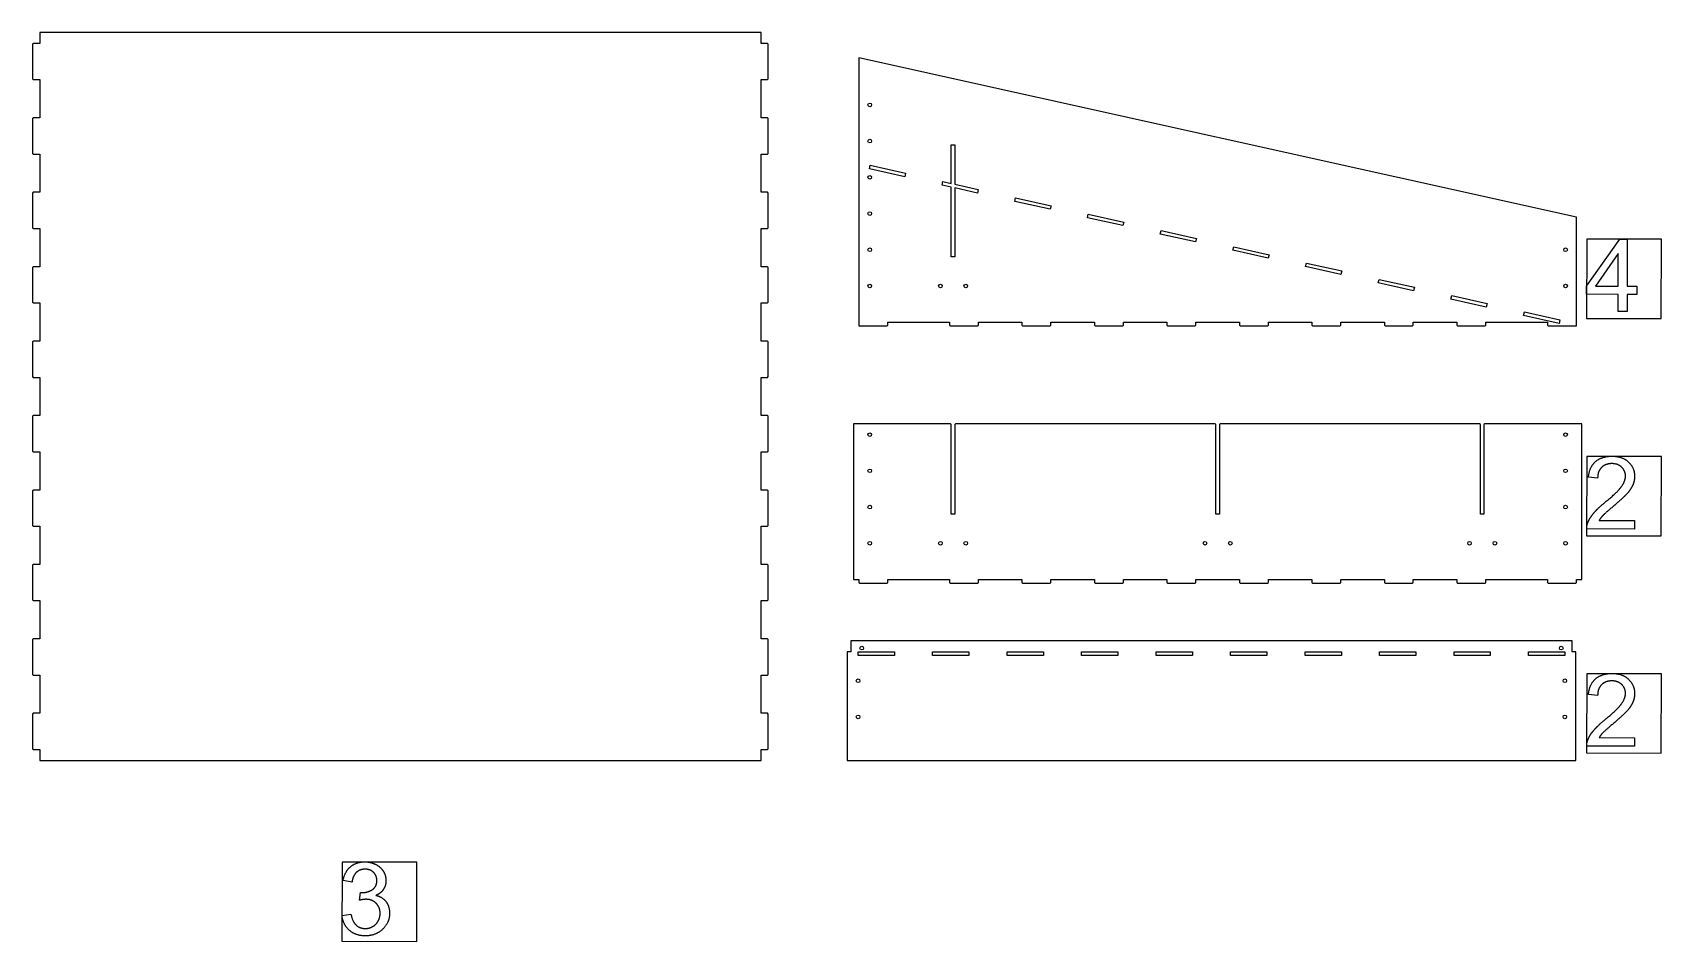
# Model space of a CAD drawing. Header units: millimetres. Extents: x -2230 to 17, y -250 to 1005.
import ezdxf

# ---------------------------------------------------------------- set-up
doc = ezdxf.new("R2010")
doc.units = ezdxf.units.MM
doc.layers.get('0').update_dxf_attribs({"linetype": 'CONTINUOUS'})

msp = doc.modelspace()

# ---------------------------------------------------------------- linework, layer by layer
for p, q in [((-85.9, 654.8), (-40.1, 719.6)), ((-40.1, 719.6), (-30.1, 719.6)), ((-30.1, 719.6), (-30.2, 654.8)), ((-42.4, 699.9), (-73.8, 654.8)), ((-42.5, 654.8), (-42.4, 699.9)), ((-85.9, 643.6), (-85.9, 654.8)), ((-73.8, 654.8), (-42.5, 654.8)), ((-30.2, 654.8), (-16.7, 654.7)), ((-16.7, 654.7), (-16.7, 643.5)), ((-42.5, 643.5), (-85.9, 643.6)), ((-42.5, 619.6), (-42.5, 643.5)), ((-16.7, 643.5), (-30.2, 643.5)), ((-30.2, 643.5), (-30.2, 619.6)), ((-30.2, 619.6), (-42.5, 619.6)), ((-70.7, 389.8), (-83.4, 391.1)), ((-19.7, 319.5), (-85.8, 319.6)), ((-68.7, 331.4), (-19.7, 331.3)), ((-19.7, 331.3), (-19.7, 319.5)), ((-70.7, 89.8), (-83.4, 91.1)), ((-68.7, 31.4), (-19.7, 31.3)), ((-19.7, 31.3), (-19.7, 19.5)), ((-19.7, 19.5), (-85.8, 19.6)), ((-1789.4, -168.2), (-1801.7, -166)), ((-1778.8, -193.2), (-1777.4, -182.4)), ((-1803, -214.1), (-1790.7, -212.5))]:
    msp.add_line(p, q)
for points in [[(-2229, 990), (-2230, 989), (-2230, 941), (-2229, 940), (-2220, 940), (-2220, 887.2), (-2229, 887.2), (-2230, 886.2), (-2230, 838.2), (-2229, 837.2), (-2220, 837.2), (-2220, 784.4), (-2229, 784.4), (-2230, 783.4), (-2230, 735.4), (-2229, 734.4), (-2220, 734.4), (-2220, 681.7), (-2229, 681.7), (-2230, 680.7), (-2230, 632.7), (-2229, 631.7), (-2220, 631.7), (-2220, 578.9), (-2229, 578.9), (-2230, 577.9), (-2230, 529.9), (-2229, 528.9), (-2220, 528.9), (-2220, 476.1), (-2229, 476.1), (-2230, 475.1), (-2230, 427.1), (-2229, 426.1), (-2220, 426.1), (-2220, 373.3), (-2229, 373.3), (-2230, 372.3), (-2230, 324.3), (-2229, 323.3), (-2220, 323.3), (-2220, 270.6), (-2229, 270.6), (-2230, 269.6), (-2230, 221.6), (-2229, 220.6), (-2220, 220.6), (-2220, 167.8), (-2229, 167.8), (-2230, 166.8), (-2230, 118.8), (-2229, 117.8), (-2220, 117.8), (-2220, 65), (-2229, 65), (-2230, 64), (-2230, 16), (-2229, 15), (-2220, 15), (-2220, 0), (-1225, 0), (-1225, 15), (-1216, 15), (-1215, 16), (-1215, 64), (-1216, 65), (-1225, 65), (-1225, 117.8), (-1216, 117.8), (-1215, 118.8), (-1215, 166.8), (-1216, 167.8), (-1225, 167.8), (-1225, 220.6), (-1216, 220.6), (-1215, 221.6), (-1215, 269.6), (-1216, 270.6), (-1225, 270.6), (-1225, 323.3), (-1216, 323.3), (-1215, 324.3), (-1215, 372.3), (-1216, 373.3), (-1225, 373.3), (-1225, 426.1), (-1216, 426.1), (-1215, 427.1), (-1215, 475.1), (-1216, 476.1), (-1225, 476.1), (-1225, 528.9), (-1216, 528.9), (-1215, 529.9), (-1215, 577.9), (-1216, 578.9), (-1225, 578.9), (-1225, 631.7), (-1216, 631.7), (-1215, 632.7), (-1215, 680.7), (-1216, 681.7), (-1225, 681.7), (-1225, 734.4), (-1216, 734.4), (-1215, 735.4), (-1215, 783.4), (-1216, 784.4), (-1225, 784.4), (-1225, 837.2), (-1216, 837.2), (-1215, 838.2), (-1215, 886.2), (-1216, 887.2), (-1225, 887.2), (-1225, 940), (-1216, 940), (-1215, 941), (-1215, 989), (-1216, 990), (-1225, 990), (-1225, 1005), (-2220, 1005), (-2220, 990)], [(-1051, 600.1), (-1050, 601.1), (-1050, 605.1), (-965, 605.1), (-965, 601.1), (-964, 600.1), (-926, 600.1), (-925, 601.1), (-925, 605.1), (-865, 605.1), (-865, 601.1), (-864, 600.1), (-826, 600.1), (-825, 601.1), (-825, 605.1), (-765, 605.1), (-765, 601.1), (-764, 600.1), (-726, 600.1), (-725, 601.1), (-725, 605.1), (-665, 605.1), (-665, 601.1), (-664, 600.1), (-626, 600.1), (-625, 601.1), (-625, 605.1), (-565, 605.1), (-565, 601.1), (-564, 600.1), (-526, 600.1), (-525, 601.1), (-525, 605.1), (-465, 605.1), (-465, 601.1), (-464, 600.1), (-426, 600.1), (-425, 601.1), (-425, 605.1), (-365, 605.1), (-365, 601.1), (-364, 600.1), (-326, 600.1), (-325, 601.1), (-325, 605.1), (-265, 605.1), (-265, 601.1), (-264, 600.1), (-226, 600.1), (-225, 601.1), (-225, 605.1), (-140, 605.1), (-140, 601.1), (-139, 600.1), (-100, 600.1), (-100, 750.1), (-1090, 970.1), (-1090, 600.1)], [(-974, 799.2), (-962.5, 796.6), (-962.5, 850.1), (-957.5, 850.1), (-957.5, 795.5), (-925.2, 788.3), (-926.3, 783.4), (-957.5, 790.4), (-957.5, 695.1), (-962.5, 695.1), (-962.5, 791.5), (-975.1, 794.3)], [(-1074.3, 821.7), (-1025.5, 810.7), (-1026.6, 805.9), (-1075.4, 816.8)], [(-873.7, 776.7), (-824.9, 765.8), (-826, 760.9), (-874.8, 771.8)], [(-773.4, 754.2), (-724.6, 743.3), (-725.7, 738.4), (-774.5, 749.3)], [(-673.1, 731.7), (-624.3, 720.8), (-625.4, 715.9), (-674.2, 726.8)], [(-85.9, 610.3), (17.1, 610.1), (17.3, 719.5), (-85.8, 719.6)], [(-572.8, 709.2), (-524.1, 698.3), (-525.2, 693.4), (-573.9, 704.3)], [(-472.6, 686.7), (-423.8, 675.8), (-424.9, 670.9), (-473.7, 681.8)], [(-372.3, 664.2), (-323.5, 653.3), (-324.6, 648.4), (-373.4, 659.3)], [(-272, 641.7), (-223.2, 630.8), (-224.3, 625.9), (-273.1, 636.8)], [(-171.7, 619.2), (-122.9, 608.3), (-124, 603.4), (-172.8, 614.3)], [(-956.5, 464.8), (-957.5, 463.8), (-957.5, 339.8), (-962.5, 339.8), (-962.5, 463.8), (-963.5, 464.8), (-1097.5, 464.8), (-1097.5, 249.9), (-1090, 249.9), (-1090, 245.8), (-1089, 244.8), (-1051, 244.8), (-1050, 245.8), (-1050, 249.9), (-965, 249.9), (-965, 245.8), (-964, 244.8), (-926, 244.8), (-925, 245.8), (-925, 249.9), (-865, 249.9), (-865, 245.8), (-864, 244.8), (-826, 244.8), (-825, 245.8), (-825, 249.9), (-765, 249.9), (-765, 245.8), (-764, 244.8), (-726, 244.8), (-725, 245.8), (-725, 249.9), (-665, 249.9), (-665, 245.8), (-664, 244.8), (-626, 244.8), (-625, 245.8), (-625, 249.9), (-565, 249.9), (-565, 245.8), (-564, 244.8), (-526, 244.8), (-525, 245.8), (-525, 249.9), (-465, 249.9), (-465, 245.8), (-464, 244.8), (-426, 244.8), (-425, 245.8), (-425, 249.9), (-365, 249.9), (-365, 245.8), (-364, 244.8), (-326, 244.8), (-325, 245.8), (-325, 249.9), (-265, 249.9), (-265, 245.8), (-264, 244.8), (-226, 244.8), (-225, 245.8), (-225, 249.9), (-140, 249.9), (-140, 245.8), (-139, 244.8), (-101, 244.8), (-100, 245.8), (-100, 249.9), (-92.5, 249.9), (-92.5, 464.8), (-226.5, 464.8), (-227.5, 463.8), (-227.5, 339.8), (-232.5, 339.8), (-232.5, 463.8), (-233.5, 464.8), (-591.5, 464.8), (-592.5, 463.8), (-592.5, 339.8), (-597.5, 339.8), (-597.5, 463.8), (-598.5, 464.8)], [(-85.9, 310.3), (17.1, 310.1), (17.3, 419.5), (-85.8, 419.6)], [(-1101, 165), (-1101, 150), (-1106, 150), (-1106, 0), (-101, 0), (-101, 150), (-106, 150), (-106, 165)], [(-1041, 145), (-1091, 145), (-1091, 150), (-1041, 150)], [(-938.2, 150), (-938.2, 145), (-988.2, 145), (-988.2, 150)], [(-835.4, 150), (-835.4, 145), (-885.4, 145), (-885.4, 150)], [(-732.6, 150), (-732.6, 145), (-782.6, 145), (-782.6, 150)], [(-629.9, 150), (-629.9, 145), (-679.9, 145), (-679.9, 150)], [(-527.1, 150), (-527.1, 145), (-577.1, 145), (-577.1, 150)], [(-424.3, 150), (-424.3, 145), (-474.3, 145), (-474.3, 150)], [(-321.5, 150), (-321.5, 145), (-371.5, 145), (-371.5, 150)], [(-218.8, 150), (-218.8, 145), (-268.8, 145), (-268.8, 150)], [(-116, 150), (-116, 145), (-166, 145), (-166, 150)], [(-85.9, 10.3), (17.1, 10.1), (17.3, 119.5), (-85.8, 119.6)], [(-1803.1, -249.8), (-1700, -250), (-1699.8, -140.6), (-1802.9, -140.5)]]:
    msp.add_lwpolyline(points, close=True)
for centre in [(-1075, 905.1), (-1075, 855.1), (-1075, 805.1), (-1075, 755.1), (-1075, 705.1), (-115, 705.1), (-1075, 655.1), (-977.5, 655.1), (-942.5, 655.1), (-115, 655.1), (-1075, 449.8), (-115, 449.8), (-1075, 399.8), (-115, 399.8), (-1075, 349.8), (-115, 349.8), (-1075, 299.8), (-977.5, 299.8), (-942.5, 299.8), (-612.5, 299.8), (-577.5, 299.8), (-247.5, 299.8), (-212.5, 299.8), (-115, 299.8), (-1086, 155), (-121, 155), (-1091, 110), (-116, 110), (-1091, 60), (-116, 60)]:
    msp.add_circle(centre, 2.5)
for points in [[(-83.4, 391.1), (-82, 405.2), (-73.6, 412.6)], [(-73.6, 412.6), (-65.1, 420), (-50.8, 420)], [(-65.3, 404.5), (-70.7, 399.2), (-70.7, 389.8)], [(-51.1, 409.8), (-60, 409.8), (-65.3, 404.5)], [(-37.5, 404.8), (-42.7, 409.8), (-51.1, 409.8)], [(-50.8, 420), (-36.4, 420), (-28.1, 412)], [(-32.3, 392.5), (-32.3, 399.8), (-37.5, 404.8)], [(-28.1, 412), (-19.7, 404), (-19.7, 392.2)], [(-38.1, 377.7), (-32.3, 385.5), (-32.3, 392.5)], [(-19.7, 392.2), (-19.7, 386.2), (-22.2, 380.4)], [(-60.1, 356.6), (-43.8, 369.9), (-38.1, 377.7)], [(-30.3, 368.2), (-36.1, 361.8), (-49.3, 350.6)], [(-22.2, 380.4), (-24.6, 374.6), (-30.3, 368.2)], [(-84.3, 328.2), (-81.8, 334.9), (-76.2, 341.4)], [(-76.2, 341.4), (-70.7, 348), (-60.1, 356.6)], [(-63.5, 338.1), (-66.7, 334.7), (-68.7, 331.4)], [(-49.3, 350.6), (-60.4, 341.4), (-63.5, 338.1)], [(-85.8, 319.6), (-85.9, 324.1), (-84.3, 328.2)], [(-83.4, 91.1), (-82, 105.2), (-73.6, 112.6)], [(-73.6, 112.6), (-65.1, 120), (-50.8, 120)], [(-50.8, 120), (-36.4, 120), (-28.1, 112)], [(-65.3, 104.5), (-70.7, 99.2), (-70.7, 89.8)], [(-51.1, 109.8), (-60, 109.8), (-65.3, 104.5)], [(-37.5, 104.8), (-42.7, 109.8), (-51.1, 109.8)], [(-38.1, 77.7), (-32.3, 85.5), (-32.3, 92.5)], [(-32.3, 92.5), (-32.3, 99.8), (-37.5, 104.8)], [(-28.1, 112), (-19.7, 104), (-19.7, 92.2)], [(-19.7, 92.2), (-19.7, 86.2), (-22.2, 80.4)], [(-60.1, 56.6), (-43.8, 69.9), (-38.1, 77.7)], [(-30.3, 68.2), (-36.1, 61.8), (-49.3, 50.6)], [(-22.2, 80.4), (-24.6, 74.6), (-30.3, 68.2)], [(-76.2, 41.4), (-70.7, 48), (-60.1, 56.6)], [(-49.3, 50.6), (-60.4, 41.4), (-63.5, 38.1)], [(-85.8, 19.6), (-85.9, 24.1), (-84.3, 28.2)], [(-84.3, 28.2), (-81.8, 34.9), (-76.2, 41.4)], [(-63.5, 38.1), (-66.7, 34.7), (-68.7, 31.4)], [(-1801.7, -166), (-1799.4, -153.7), (-1791.4, -146.9)], [(-1791.4, -146.9), (-1783.4, -140.1), (-1771.6, -140.1)], [(-1783.3, -154.7), (-1788, -159.2), (-1789.4, -168.2)], [(-1771.3, -150.2), (-1778.5, -150.2), (-1783.3, -154.7)], [(-1771.6, -140.1), (-1763.4, -140.1), (-1756.5, -143.7)], [(-1759.5, -154.7), (-1764.1, -150.2), (-1771.3, -150.2)], [(-1755, -165.9), (-1755, -159.1), (-1759.5, -154.7)], [(-1756.5, -143.7), (-1749.6, -147.2), (-1746, -153.3)], [(-1746, -153.3), (-1742.3, -159.3), (-1742.4, -166.2)], [(-1775.4, -182.6), (-1767.6, -182.6), (-1761.3, -178.5)], [(-1761.3, -178.5), (-1755, -174.4), (-1755, -165.9)], [(-1745.9, -178), (-1749.3, -183.3), (-1756.2, -186.4)], [(-1742.4, -166.2), (-1742.4, -172.6), (-1745.9, -178)], [(-1770.1, -191.8), (-1773.6, -191.8), (-1778.8, -193.2)], [(-1777.4, -182.4), (-1776.1, -182.6), (-1775.4, -182.6)], [(-1756, -197.3), (-1761.6, -191.8), (-1770.1, -191.8)], [(-1756.2, -186.4), (-1747.3, -188.5), (-1742.4, -194.9)], [(-1750.5, -211.3), (-1750.5, -202.8), (-1756, -197.3)], [(-1742.4, -194.9), (-1737.5, -201.4), (-1737.5, -211.1)], [(-1793.1, -234.4), (-1801.8, -226.6), (-1803, -214.1)], [(-1790.7, -212.5), (-1788.6, -222.9), (-1783.5, -227.5)], [(-1756.5, -226.2), (-1750.6, -220.2), (-1750.5, -211.3)], [(-1737.5, -211.1), (-1737.5, -224.1), (-1747.1, -233.2)], [(-1771.3, -242.3), (-1784.4, -242.3), (-1793.1, -234.4)], [(-1783.5, -227.5), (-1778.5, -232.1), (-1771.2, -232.1)], [(-1747.1, -233.2), (-1756.7, -242.3), (-1771.3, -242.3)], [(-1771.2, -232.1), (-1762.5, -232.2), (-1756.5, -226.2)]]:
    msp.add_open_spline(points, degree=2)

doc.saveas('drawing.dxf')
